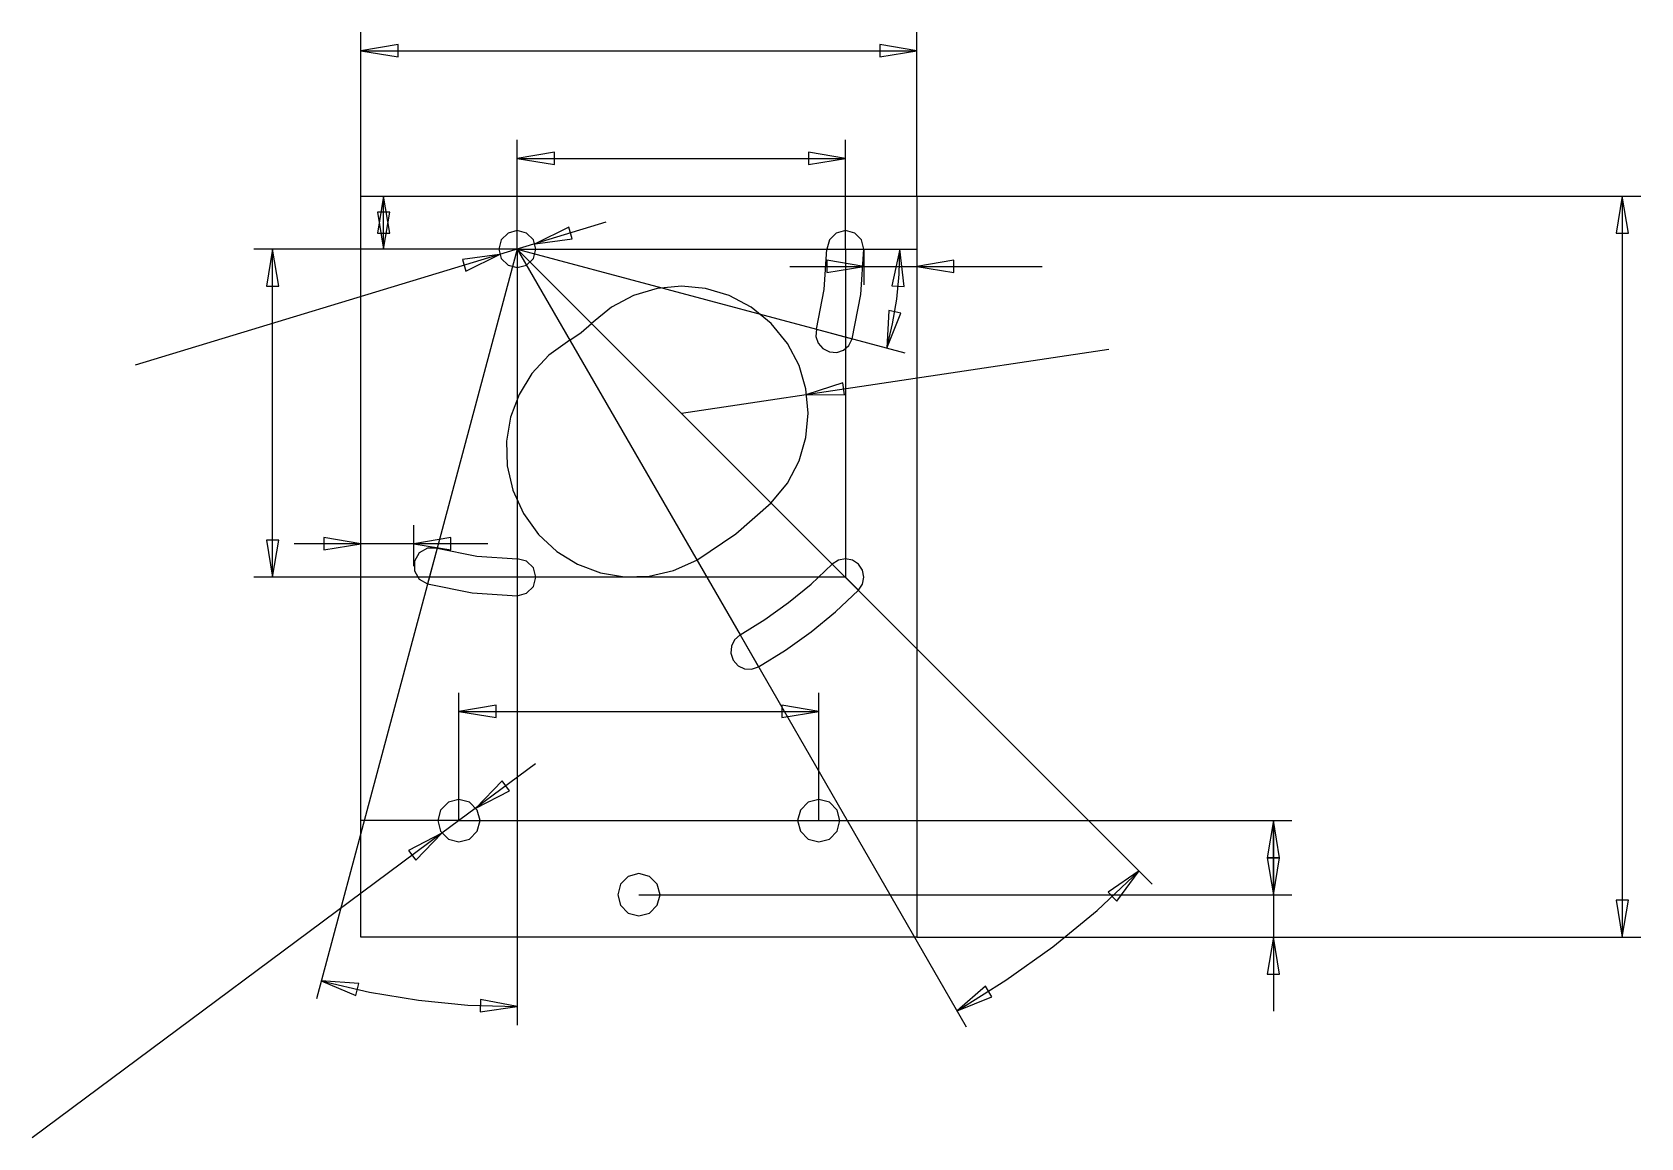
# Model space of a CAD drawing. Extents: x -1 to 415, y -227 to 72.
# Drawn here: x 263.2 to 415.2, y -106.4 to -1.9 of the extents above; entities outside this region: 3.
import ezdxf

# ---------------------------------------------------------------- set-up
doc = ezdxf.new("R2010")
doc.units = 0

msp = doc.modelspace()

# ---------------------------------------------------------------- linework, layer by layer
at = {"layer": 'bracket', "color": 4}
for p, q in [((294.239865, -17.385428), (346.763255, -17.385428)), ((294.239865, -87.385426), (294.239865, -17.385428)), ((346.763255, -17.385428), (346.763255, -87.385426)), ((308.138265, -20.869879), (307.49772, -21.510424)), ((309.013267, -20.635423), (308.138265, -20.869879)), ((309.888269, -20.869879), (309.013267, -20.635423)), ((310.528815, -21.510424), (309.888269, -20.869879)), ((339.13826, -20.869879), (338.497714, -21.510425)), ((340.013262, -20.635423), (339.13826, -20.869879)), ((340.888264, -20.869879), (340.013262, -20.635423)), ((341.528809, -21.510425), (340.888264, -20.869879)), ((307.49772, -21.510424), (307.263264, -22.385426)), ((307.263264, -22.385426), (307.49772, -23.260428)), ((310.763271, -22.385426), (310.528815, -21.510424)), ((310.528815, -23.260428), (310.763271, -22.385426)), ((310.763271, -22.385426), (310.763271, -22.385426)), ((338.013021, -26.203318), (338.263258, -22.385426)), ((338.497714, -21.510425), (338.263258, -22.385426)), ((341.483082, -26.66016), (341.763265, -22.385426)), ((341.763265, -22.385426), (341.528809, -21.510425)), ((307.49772, -23.260428), (308.138265, -23.900974)), ((308.138265, -23.900974), (309.013267, -24.13543)), ((309.013267, -24.13543), (309.888269, -23.900974)), ((309.888269, -23.900974), (310.528815, -23.260428)), ((319.99748, -26.767319), (317.910559, -27.864196)), ((322.220588, -26.109494), (319.99748, -26.767319)), ((324.511721, -25.890701), (322.220588, -26.109494)), ((326.802718, -26.110918), (324.511721, -25.890701)), ((329.025417, -26.770124), (326.802718, -26.110918)), ((331.111656, -27.868299), (329.025417, -26.770124)), ((337.26659, -29.955885), (338.013021, -26.203318)), ((340.64733, -30.861751), (341.483082, -26.66016)), ((317.910559, -27.864196), (316.027985, -29.400147)), ((332.993274, -29.40542), (331.111656, -27.868299)), ((313.973408, -30.976669), (315.052362, -30.25574)), ((315.052362, -30.25574), (316.027985, -29.400147)), ((334.530395, -31.287038), (332.993274, -29.40542)), ((337.26659, -29.955885), (337.223559, -30.649165)), ((313.973408, -30.976669), (312.001212, -32.397119)), ((335.628569, -33.373277), (334.530395, -31.287038)), ((337.223559, -30.649165), (337.442026, -31.28318)), ((337.442026, -31.28318), (337.882212, -31.789083)), ((337.882212, -31.789083), (338.504338, -32.098031)), ((339.831752, -31.923504), (340.337957, -31.483664)), ((340.337957, -31.483664), (340.64733, -30.861751)), ((312.001212, -32.397119), (310.400368, -34.128946)), ((336.287775, -35.595976), (335.628569, -33.373277)), ((338.504338, -32.098031), (339.197588, -32.141537)), ((339.197588, -32.141537), (339.831752, -31.923504)), ((310.400368, -34.128946), (309.188531, -36.106249)), ((309.188531, -36.106249), (308.383354, -38.263122)), ((336.507992, -37.886973), (336.287775, -35.595976)), ((336.289198, -40.178106), (336.507992, -37.886973)), ((308.383354, -38.263122), (308.002493, -40.533663)), ((308.002493, -40.533663), (308.063602, -42.851968)), ((335.631373, -42.401214), (336.289198, -40.178106)), ((334.534495, -44.488136), (335.631373, -42.401214)), ((308.063602, -42.851968), (308.584335, -45.152135)), ((308.584335, -45.152135), (309.582347, -47.368258)), ((332.998544, -46.370708), (334.534495, -44.488136)), ((329.662636, -49.296219), (332.998544, -46.370708)), ((309.582347, -47.368258), (311.002561, -49.340624)), ((311.002561, -49.340624), (312.734198, -50.941674)), ((325.973412, -51.761277), (329.662636, -49.296219)), ((299.752425, -51.091687), (299.299489, -51.87619)), ((300.53693, -50.638755), (299.752425, -51.091687)), ((301.442797, -50.638758), (300.53693, -50.638755)), ((301.442797, -50.638758), (305.19537, -51.38519)), ((305.19537, -51.38519), (309.013267, -51.635426)), ((309.888268, -51.869881), (309.013267, -51.635426)), ((312.734198, -50.941674), (314.711355, -52.153748)), ((340.01253, -51.637939), (339.354656, -51.765097)), ((340.670144, -51.766435), (340.01253, -51.637939)), ((299.299489, -51.87619), (299.299486, -52.782057)), ((299.299486, -52.782057), (299.752418, -53.566562)), ((310.528812, -52.510426), (309.888268, -51.869881)), ((310.763268, -53.385426), (310.528812, -52.510426)), ((314.711355, -52.153748), (316.868132, -52.959182)), ((316.868132, -52.959182), (319.138628, -53.340314)), ((321.45694, -53.279483), (323.757169, -52.759024)), ((323.757169, -52.759024), (325.973412, -51.761277)), ((336.764435, -54.031801), (338.77583, -52.147989)), ((339.354656, -51.765097), (338.77583, -52.147989)), ((341.24819, -52.150504), (340.670144, -51.766435)), ((341.632256, -52.728552), (341.24819, -52.150504)), ((341.760749, -53.386166), (341.632256, -52.728552)), ((299.752418, -53.566562), (300.53692, -54.019498)), ((300.53692, -54.019498), (304.738523, -54.855248)), ((309.888268, -54.900972), (310.528812, -54.260427)), ((310.528812, -54.260427), (310.763268, -53.385426)), ((319.138628, -53.340314), (321.45694, -53.279483)), ((334.636414, -55.778162), (336.764435, -54.031801)), ((339.07204, -56.663322), (341.250693, -54.622864)), ((341.250693, -54.622864), (341.633588, -54.044039)), ((341.633588, -54.044039), (341.760749, -53.386166)), ((304.738523, -54.855248), (309.013267, -55.135427)), ((309.013267, -55.135427), (309.888268, -54.900972)), ((332.398788, -57.381682), (334.636414, -55.778162)), ((330.058578, -58.836975), (332.398788, -57.381682)), ((336.767061, -58.554898), (339.07204, -56.663322)), ((330.058578, -58.836975), (329.539544, -59.297104)), ((334.343364, -60.291756), (336.767061, -58.554898)), ((329.24691, -59.89949), (329.20106, -60.567622)), ((329.20106, -60.567622), (329.422378, -61.224992)), ((329.539544, -59.297104), (329.24691, -59.89949)), ((331.808554, -61.868061), (334.343364, -60.291756)), ((329.422378, -61.224992), (329.881011, -61.745348)), ((329.881011, -61.745348), (330.482552, -62.039715)), ((330.482552, -62.039715), (331.15055, -62.087487)), ((331.15055, -62.087487), (331.808554, -61.868061)), ((303.501552, -74.381383), (302.500384, -74.650006)), ((304.50272, -74.650006), (303.501552, -74.381383)), ((337.501569, -74.381383), (336.500401, -74.650006)), ((338.502736, -74.650006), (337.501569, -74.381383)), ((301.768154, -75.383719), (301.501556, -76.385428)), ((302.500384, -74.650006), (301.768154, -75.383719)), ((305.23495, -75.383719), (304.50272, -74.650006)), ((305.501548, -76.385428), (305.23495, -75.383719)), ((335.768171, -75.383719), (335.501573, -76.385428)), ((336.500401, -74.650006), (335.768171, -75.383719)), ((339.234967, -75.383719), (338.502736, -74.650006)), ((339.501565, -76.385428), (339.234967, -75.383719)), ((301.501556, -76.385428), (301.768154, -77.387138)), ((301.768154, -77.387138), (302.500384, -78.12085)), ((304.50272, -78.12085), (305.23495, -77.387138)), ((305.23495, -77.387138), (305.501548, -76.385428)), ((305.501548, -76.385428), (305.501548, -76.385428)), ((335.501573, -76.385428), (335.768171, -77.387138)), ((335.768171, -77.387138), (336.500401, -78.12085)), ((338.502736, -78.12085), (339.234967, -77.387138)), ((339.234967, -77.387138), (339.501565, -76.385428)), ((339.501565, -76.385428), (339.501565, -76.385428)), ((302.500384, -78.12085), (303.501552, -78.389474)), ((303.501552, -78.389474), (304.50272, -78.12085)), ((336.500401, -78.12085), (337.501569, -78.389474)), ((337.501569, -78.389474), (338.502736, -78.12085)), ((319.501555, -81.653366), (318.769501, -82.385421)), ((320.50156, -81.385416), (319.501555, -81.653366)), ((321.501565, -81.653366), (320.50156, -81.385416)), ((322.23362, -82.385421), (321.501565, -81.653366)), ((318.769501, -82.385421), (318.50155, -83.385426)), ((318.50155, -83.385426), (318.769501, -84.385431)), ((322.50157, -83.385426), (322.23362, -82.385421)), ((322.23362, -84.385431), (322.50157, -83.385426)), ((322.50157, -83.385426), (322.50157, -83.385426)), ((318.769501, -84.385431), (319.501555, -85.117485)), ((319.501555, -85.117485), (320.50156, -85.385436)), ((320.50156, -85.385436), (321.501565, -85.117485)), ((321.501565, -85.117485), (322.23362, -84.385431)), ((346.763255, -87.385426), (294.239865, -87.385426))]:
    msp.add_line(p, q, dxfattribs=at)
at = {"layer": 'construction', "color": 4}
for p, q in [((309.013267, -22.385426), (301.442797, -50.638758)), ((309.013267, -22.385426), (346.763255, -22.385426)), ((309.013267, -22.385426), (337.26659, -29.955885)), ((309.013267, -22.385426), (309.013267, -51.635426)), ((309.013267, -22.385426), (338.77583, -52.147989)), ((309.013267, -22.385426), (330.058578, -58.836975)), ((340.013262, -22.385426), (340.013262, -53.385426)), ((337.26659, -29.955885), (340.64733, -30.861751)), ((301.442797, -50.638758), (300.53692, -54.019498)), ((309.013267, -51.635426), (309.013267, -55.135427)), ((338.77583, -52.147989), (341.250693, -54.622864)), ((340.013262, -53.385426), (309.013267, -53.385426)), ((330.058578, -58.836975), (331.808554, -61.868061)), ((303.501552, -76.385428), (294.239865, -76.385428)), ((303.501552, -76.385428), (337.501569, -76.385428)), ((337.501569, -76.385428), (346.763255, -76.385428)), ((380.453956, -76.385428), (380.453956, -83.385426))]:
    msp.add_line(p, q, dxfattribs=at)
at = {"layer": 'Layer 1', "color": 4}
for p, q in [((294.239865, -17.385428), (294.239865, -1.883935)), ((346.763255, -17.385428), (346.763255, -1.883935)), ((297.739872, -3.050602), (294.239865, -3.633936)), ((294.239865, -3.633936), (297.739872, -4.217269)), ((294.239865, -3.633936), (346.763255, -3.633936)), ((297.739872, -4.217269), (297.739872, -3.050602)), ((297.739872, -3.050602), (297.739872, -3.050602)), ((343.263248, -3.050602), (343.263248, -4.217269)), ((346.763255, -3.633936), (343.263248, -3.050602)), ((343.263248, -3.050602), (343.263248, -3.050602)), ((343.263248, -4.217269), (346.763255, -3.633936)), ((309.013267, -22.385426), (309.013267, -12.056437)), ((340.013262, -22.385426), (340.013262, -12.056437)), ((312.513246, -13.223105), (309.013267, -13.806438)), ((312.513246, -14.389772), (312.513246, -13.223105)), ((312.513246, -13.223105), (312.513246, -13.223105)), ((336.513255, -13.223105), (336.513255, -14.389772)), ((340.013262, -13.806438), (336.513255, -13.223105)), ((336.513255, -13.223105), (336.513255, -13.223105)), ((309.013267, -13.806438), (312.513246, -14.389772)), ((309.013267, -13.806438), (340.013262, -13.806438)), ((336.513255, -14.389772), (340.013262, -13.806438)), ((294.239865, -17.385428), (298.132359, -17.385428)), ((296.382355, -17.385428), (295.799002, -20.885427)), ((296.96568, -20.885427), (296.382355, -17.385428)), ((296.382355, -22.385426), (296.382355, -17.385428)), ((346.763255, -17.385428), (415.170168, -17.385428)), ((413.420165, -17.385428), (412.83684, -20.885427)), ((414.00349, -20.885427), (413.420165, -17.385428)), ((413.420165, -17.385428), (413.420165, -87.385426)), ((295.799002, -18.885428), (296.382355, -22.385426)), ((296.96568, -18.885428), (295.799002, -18.885428)), ((295.799002, -18.885428), (295.799002, -18.885428)), ((296.382355, -22.385426), (296.96568, -18.885428)), ((295.799002, -20.885427), (296.96568, -20.885427)), ((295.799002, -20.885427), (295.799002, -20.885427)), ((317.38522, -19.841278), (307.338871, -22.894256)), ((313.866812, -20.300806), (310.687664, -21.876597)), ((314.206043, -21.417068), (313.866812, -20.300806)), ((412.83684, -20.885427), (414.00349, -20.885427)), ((414.00349, -20.885427), (414.00349, -20.885427)), ((309.013267, -22.385426), (284.132359, -22.385426)), ((285.882334, -22.385429), (285.299009, -25.885428)), ((286.465687, -25.885428), (285.882334, -22.385429)), ((285.882334, -53.385426), (285.882334, -22.385429)), ((309.013267, -22.385426), (294.632352, -22.385426)), ((310.687664, -21.876597), (314.206043, -21.417068)), ((314.206043, -21.417068), (314.206043, -21.417068)), ((341.763265, -22.385426), (341.763265, -25.760451)), ((345.167035, -22.385426), (344.415025, -25.853102)), ((345.08954, -24.751258), (345.167035, -22.385426)), ((345.580321, -25.909552), (345.167035, -22.385426)), ((307.338871, -22.894256), (272.920144, -33.353731)), ((307.338871, -22.894256), (303.820463, -23.353784)), ((303.820463, -23.353784), (304.159694, -24.470047)), ((304.159694, -24.470047), (307.338871, -22.894256)), ((334.763251, -24.010453), (358.61196, -24.010453)), ((341.763265, -24.010453), (338.263258, -23.42712)), ((338.263258, -23.42712), (338.263258, -24.593787)), ((338.263258, -24.593787), (341.763265, -24.010453)), ((350.263262, -23.42712), (346.763255, -24.010453)), ((346.763255, -24.010453), (350.263262, -24.593787)), ((350.263262, -24.593787), (350.263262, -23.42712)), ((304.159694, -24.470047), (304.159694, -24.470047)), ((338.263258, -24.593787), (338.263258, -24.593787)), ((344.857725, -27.104441), (345.08954, -24.751258)), ((350.263262, -24.593787), (350.263262, -24.593787)), ((285.299009, -25.885428), (286.465687, -25.885428)), ((285.299009, -25.885428), (285.299009, -25.885428)), ((344.415025, -25.853102), (345.580321, -25.909552)), ((344.472583, -29.437437), (344.857725, -27.104441)), ((345.580321, -25.909552), (345.580321, -25.909552)), ((344.106246, -28.198561), (343.935106, -31.74271)), ((343.935106, -31.74271), (345.246452, -28.445638)), ((345.246452, -28.445638), (344.106246, -28.198561)), ((344.106246, -28.198561), (344.106246, -28.198561)), ((337.26659, -29.955885), (345.625476, -32.195643)), ((343.935106, -31.74271), (344.472583, -29.437437)), ((324.51325, -37.885426), (364.913305, -31.831723)), ((339.755678, -35.011597), (336.380751, -36.107153)), ((336.380751, -36.107153), (339.928567, -36.165381)), ((339.928567, -36.165381), (339.755678, -35.011597)), ((339.755678, -35.011597), (339.755678, -35.011597)), ((294.239865, -87.385426), (294.239865, -48.472056)), ((299.239855, -52.329128), (299.239855, -48.472056)), ((285.299009, -49.885428), (285.882334, -53.385426)), ((286.465687, -49.885428), (285.299009, -49.885428)), ((285.299009, -49.885428), (285.299009, -49.885428)), ((285.882334, -53.385426), (286.465687, -49.885428)), ((290.739858, -49.638723), (290.739858, -50.80539)), ((294.239865, -50.222057), (290.739858, -49.638723)), ((290.739858, -49.638723), (290.739858, -49.638723)), ((302.739862, -49.638723), (299.239855, -50.222057)), ((302.739862, -50.80539), (302.739862, -49.638723)), ((302.739862, -49.638723), (302.739862, -49.638723)), ((306.23987, -50.222057), (287.91566, -50.222057)), ((301.442797, -50.638758), (290.035573, -93.211119)), ((290.739858, -50.80539), (294.239865, -50.222057)), ((299.239855, -50.222057), (302.739862, -50.80539)), ((309.013267, -51.635426), (309.013267, -95.709579)), ((338.77583, -52.147989), (369.008124, -82.380308)), ((309.013267, -53.385426), (284.132359, -53.385426)), ((330.058578, -58.836975), (351.436037, -95.863847)), ((303.501552, -76.385428), (303.501552, -64.3082)), ((337.501569, -76.385428), (337.501569, -64.3082)), ((307.001559, -65.474867), (303.501552, -66.058201)), ((303.501552, -66.058201), (307.001559, -66.641534)), ((303.501552, -66.058201), (337.501569, -66.058201)), ((307.001559, -66.641534), (307.001559, -65.474867)), ((307.001559, -65.474867), (307.001559, -65.474867)), ((334.001562, -65.474867), (334.001562, -66.641534)), ((337.501569, -66.058201), (334.001562, -65.474867)), ((334.001562, -65.474867), (334.001562, -65.474867)), ((334.001562, -66.641534), (337.501569, -66.058201)), ((310.725114, -71.016975), (301.896328, -77.578416)), ((307.568007, -72.636513), (305.106804, -75.192438)), ((308.263911, -73.572901), (307.568007, -72.636513)), ((305.106804, -75.192438), (308.263911, -73.572901)), ((308.263911, -73.572901), (308.263911, -73.572901)), ((346.763255, -76.385428), (382.20396, -76.385428)), ((380.453956, -76.385428), (379.870631, -79.885427)), ((381.037282, -79.885427), (380.453956, -76.385428)), ((380.453956, -83.385426), (380.453956, -76.385428)), ((380.457456, -76.385428), (380.457456, -94.385426)), ((301.896328, -77.578416), (263.173204, -106.356949)), ((301.896328, -77.578416), (298.739221, -79.197956)), ((299.435125, -80.134341), (301.896328, -77.578416)), ((298.739221, -79.197956), (299.435125, -80.134341)), ((299.435125, -80.134341), (299.435125, -80.134341)), ((381.037282, -79.885427), (379.870631, -79.885427)), ((379.870631, -79.885427), (380.453956, -83.385426)), ((379.870631, -79.885427), (381.037282, -79.885427)), ((381.040809, -79.885427), (379.874131, -79.885427)), ((379.874131, -79.885427), (380.457456, -83.385426)), ((380.453956, -83.385426), (381.037282, -79.885427)), ((380.457456, -83.385426), (381.040809, -79.885427)), ((381.037282, -79.885427), (381.037282, -79.885427)), ((381.037282, -79.885427), (381.037282, -79.885427)), ((381.040809, -79.885427), (381.040809, -79.885427)), ((363.799783, -84.861903), (367.770692, -81.142871)), ((367.770692, -81.142871), (364.840548, -83.144004)), ((365.647958, -83.986153), (367.770692, -81.142871)), ((320.501574, -83.385426), (382.20746, -83.385426)), ((320.501574, -83.385426), (382.20396, -83.385426)), ((364.840548, -83.144004), (365.647958, -83.986153)), ((359.598629, -88.309577), (363.799783, -84.861903)), ((365.647958, -83.986153), (365.647958, -83.986153)), ((414.00349, -83.885428), (412.83684, -83.885428)), ((412.83684, -83.885428), (413.420165, -87.385426)), ((413.420165, -87.385426), (414.00349, -83.885428)), ((414.00349, -83.885428), (414.00349, -83.885428)), ((346.763255, -87.385426), (382.20746, -87.385426)), ((346.763255, -87.385426), (415.170168, -87.385426)), ((380.457456, -87.385426), (379.874131, -90.885428)), ((381.040809, -90.885428), (380.457456, -87.385426)), ((355.181092, -91.475256), (359.598629, -88.309577)), ((379.874131, -90.885428), (381.040809, -90.885428)), ((381.040809, -90.885428), (381.040809, -90.885428)), ((294.02755, -91.776714), (290.488511, -91.520749)), ((290.488511, -91.520749), (293.75323, -92.910671)), ((290.488511, -91.520749), (295.052296, -92.584791)), ((293.75323, -92.910671), (294.02755, -91.776714)), ((294.02755, -91.776714), (294.02755, -91.776714)), ((295.052296, -92.584791), (299.670965, -93.347252)), ((350.561035, -94.348303), (355.181092, -91.475256)), ((353.252363, -92.035935), (350.561035, -94.348303)), ((353.856854, -93.033791), (353.252363, -92.035935)), ((353.252363, -92.035935), (353.252363, -92.035935)), ((299.670965, -93.347252), (304.329596, -93.80617)), ((304.329596, -93.80617), (309.013267, -93.959578)), ((305.528557, -93.290853), (305.500052, -94.45717)), ((305.500052, -94.45717), (309.013267, -93.959578)), ((309.013267, -93.959578), (305.528557, -93.290853)), ((350.561035, -94.348303), (353.856854, -93.033791)), ((305.500052, -94.45717), (305.500052, -94.45717)), ((-0.5, -227.217791), (0.5, -226.217793)), ((-0.5, -226.717778), (-1, -226.717778)), ((0, -226.717778), (-1, -226.717778))]:
    msp.add_line(p, q, dxfattribs=at)

doc.saveas('drawing.dxf')
